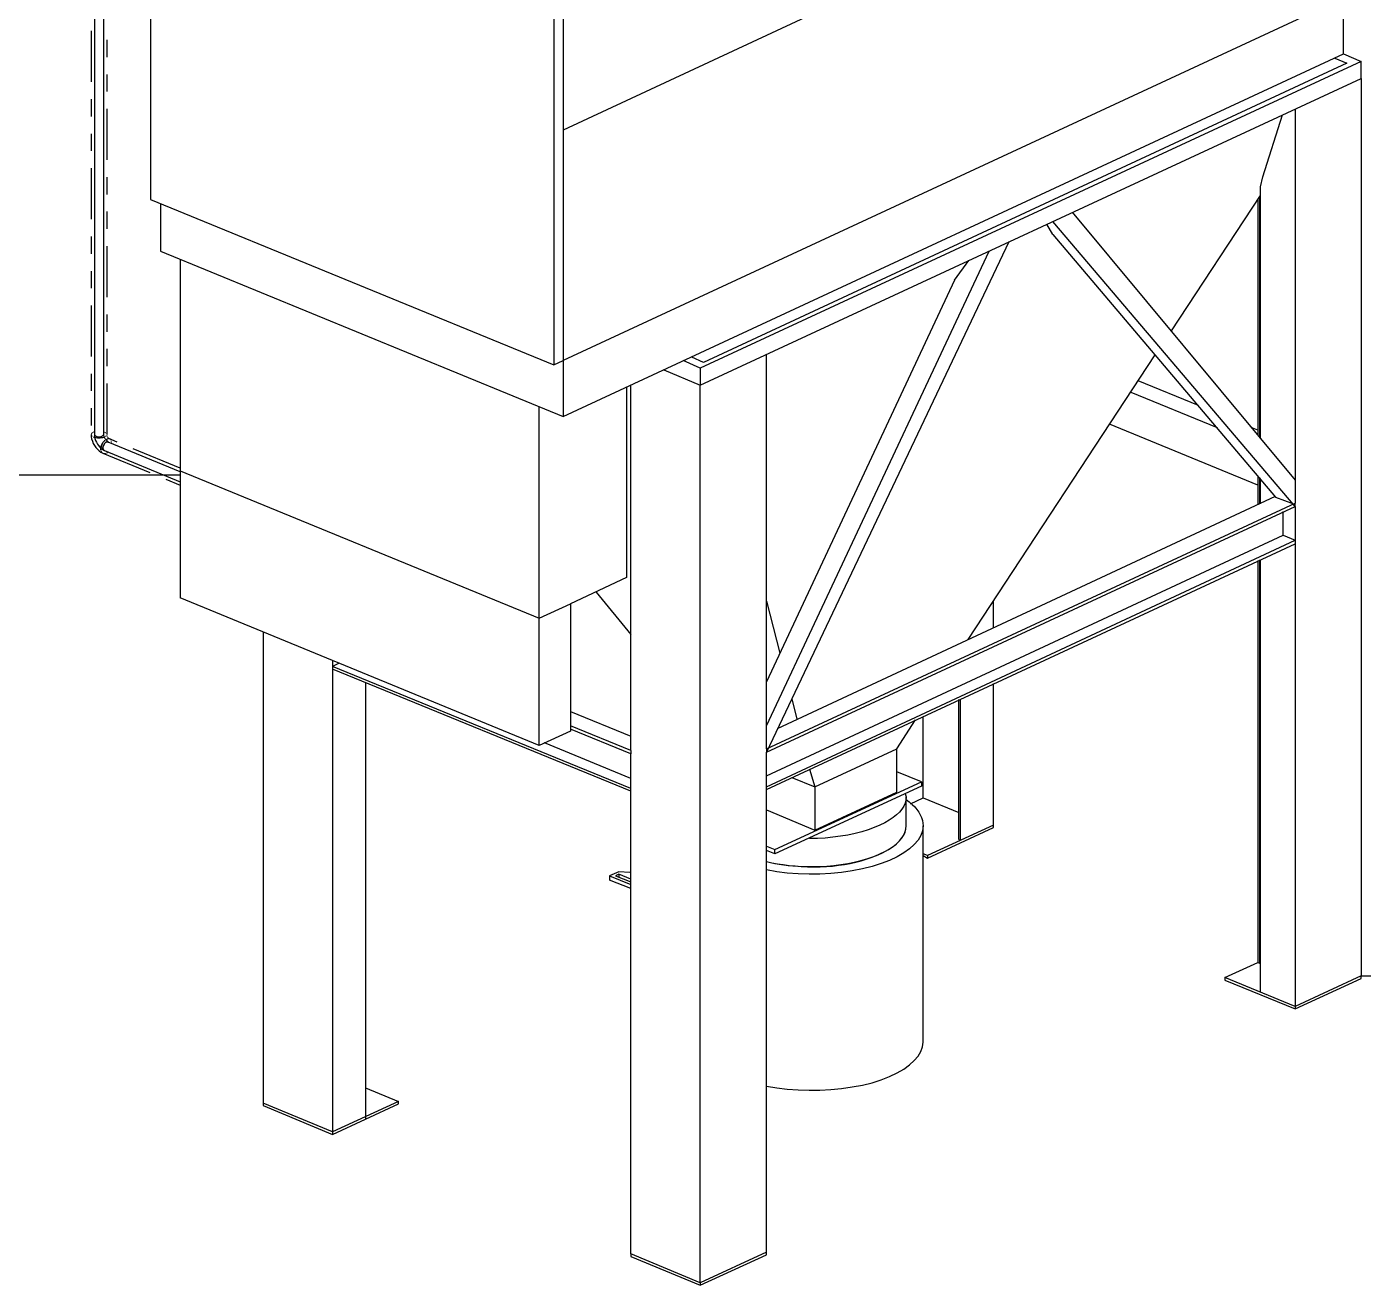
# Model space of a CAD drawing. Header units: metres. Extents: x 20 to 415, y 5 to 292.
# Drawn here: x 291.27 to 331.5, y 120.77 to 158.65 of the extents above; entities that cross this region are included whole.
import ezdxf

# ---------------------------------------------------------------- set-up
doc = ezdxf.new("R2010")
doc.units = ezdxf.units.M
for name, color, linetype in [('ИЗОЛЯЦИЯ', 3, 'Continuous'), ('ОБОЗНАЧЕНИЯ', 7, 'Continuous'), ('ОБОРУДОВАНИЕ', 8, 'Continuous'), ('ТРУБОПРОВОД', 5, 'Continuous')]:
    doc.layers.add(name, color=color, linetype=linetype)

msp = doc.modelspace()

# ---------------------------------------------------------------- linework, layer by layer
at = {"layer": 'ИЗОЛЯЦИЯ'}
for points in [[(293.206, 158.52), (293.206, 156.99)], [(293.69, 157.734), (293.69, 158.255)], [(293.69, 156.694), (293.69, 157.214)], [(293.206, 156.469), (293.206, 155.949)], [(293.69, 154.643), (293.69, 156.173)], [(293.206, 155.429), (293.206, 154.908)], [(293.206, 154.388), (293.206, 152.858)], [(293.69, 153.602), (293.69, 154.123)], [(293.69, 152.562), (293.69, 153.082)], [(293.206, 152.337), (293.206, 151.817)], [(293.69, 150.511), (293.69, 152.041)], [(293.206, 151.296), (293.206, 150.776)], [(293.206, 150.256), (293.206, 148.725)], [(293.69, 149.47), (293.69, 149.99)], [(293.69, 148.429), (293.69, 148.95)], [(293.206, 148.205), (293.206, 147.685)], [(293.69, 146.379), (293.69, 147.909)], [(293.206, 147.164), (293.206, 146.644)], [(293.206, 146.386), (293.209, 146.386)], [(293.206, 146.379), (293.21, 146.309)], [(293.206, 146.379), (293.208, 146.379)], [(293.209, 146.394), (293.211, 146.394)], [(293.209, 146.363), (293.211, 146.363)], [(293.21, 146.309), (293.223, 146.24)], [(293.212, 146.402), (293.215, 146.402)], [(293.217, 146.349), (293.22, 146.349)], [(293.218, 146.409), (293.22, 146.409)], [(293.223, 146.24), (293.244, 146.171)], [(293.225, 146.417), (293.227, 146.417)], [(293.231, 146.334), (293.234, 146.334)], [(293.233, 146.425), (293.236, 146.425)], [(293.243, 146.432), (293.246, 146.432)], [(293.244, 146.171), (293.272, 146.104)], [(293.25, 146.321), (293.252, 146.321)], [(293.254, 146.44), (293.257, 146.44)], [(293.267, 146.448), (293.27, 146.448)], [(293.272, 146.104), (293.308, 146.041)], [(293.273, 146.309), (293.299, 146.298)], [(293.282, 146.455), (293.285, 146.455)], [(293.282, 146.455), (293.285, 146.455)], [(293.282, 146.455), (293.285, 146.455)], [(293.283, 146.455), (293.285, 146.455)], [(293.284, 146.455), (293.286, 146.455)], [(293.285, 146.455), (293.288, 146.455)], [(293.288, 146.455), (293.29, 146.455)], [(293.291, 146.455), (293.293, 146.455)], [(293.295, 146.455), (293.298, 146.455)], [(293.299, 146.298), (293.329, 146.289)], [(293.301, 146.455), (293.303, 146.455)], [(293.308, 146.455), (293.31, 146.455)], [(293.329, 146.289), (293.362, 146.283)], [(293.362, 146.283), (293.398, 146.278)], [(293.398, 146.278), (293.435, 146.277)], [(293.435, 146.277), (293.479, 146.278)], [(293.479, 146.278), (293.52, 146.283)], [(293.52, 146.283), (293.558, 146.289)], [(293.53, 146.079), (293.52, 146.051)], [(293.523, 146.041), (293.537, 146.073)], [(293.541, 146.106), (293.53, 146.079)], [(293.537, 146.073), (293.554, 146.109)], [(293.554, 146.109), (293.573, 146.143)], [(293.554, 146.13), (293.557, 146.13)], [(293.558, 146.289), (293.591, 146.298)], [(293.569, 146.152), (293.572, 146.152)], [(293.573, 146.143), (293.595, 146.172)], [(293.585, 146.172), (293.588, 146.172)], [(293.591, 146.298), (293.62, 146.309)], [(293.595, 146.172), (293.618, 146.198)], [(293.603, 146.448), (293.606, 146.448)], [(293.603, 146.19), (293.605, 146.19)], [(293.618, 146.44), (293.621, 146.44)], [(293.618, 146.198), (293.621, 146.198)], [(293.62, 146.309), (293.623, 146.309)], [(293.622, 146.204), (293.624, 146.204)], [(293.633, 146.432), (293.635, 146.432)], [(293.642, 146.219), (293.645, 146.219)], [(293.642, 146.216), (293.645, 146.216)], [(293.644, 146.321), (293.647, 146.321)], [(293.646, 146.425), (293.649, 146.425)], [(293.658, 146.417), (293.661, 146.417)], [(293.664, 146.334), (293.666, 146.334)], [(293.665, 146.226), (293.667, 146.226)], [(293.667, 146.236), (293.67, 146.236)], [(293.669, 146.409), (293.672, 146.409)], [(293.672, 146.233), (293.675, 146.233)], [(293.678, 146.402), (293.68, 146.402)], [(293.678, 146.349), (293.681, 146.349)], [(293.68, 146.238), (293.682, 146.238)], [(293.685, 146.394), (293.687, 146.394)], [(293.687, 146.363), (293.69, 146.363)], [(293.688, 146.242), (293.69, 146.242)], [(293.689, 146.386), (293.691, 146.386)], [(293.69, 146.379), (293.693, 146.379)], [(293.69, 146.379), (293.693, 146.379)], [(293.69, 146.378), (293.693, 146.378)], [(293.69, 146.378), (293.693, 146.378)], [(293.69, 146.377), (293.693, 146.377)], [(293.69, 146.376), (293.693, 146.376)], [(293.69, 146.373), (293.693, 146.373)], [(293.69, 146.37), (293.693, 146.37)], [(293.69, 146.366), (293.693, 146.366)], [(293.69, 146.36), (293.693, 146.36)], [(293.69, 146.353), (293.693, 146.353)], [(293.69, 146.353), (293.693, 146.353)], [(293.69, 146.353), (293.693, 146.353)], [(293.69, 146.352), (293.693, 146.352)], [(293.69, 146.352), (293.693, 146.352)], [(293.69, 146.35), (293.693, 146.35)], [(293.69, 146.348), (293.693, 146.348)], [(293.69, 146.344), (293.693, 146.344)], [(293.69, 146.34), (293.693, 146.34)], [(293.69, 146.335), (293.693, 146.335)], [(293.69, 146.328), (293.693, 146.328)], [(293.69, 146.328), (293.693, 146.328)], [(293.69, 146.327), (293.693, 146.327)], [(293.69, 146.327), (293.693, 146.327)], [(293.69, 146.326), (293.693, 146.326)], [(293.69, 146.325), (293.693, 146.325)], [(293.69, 146.322), (293.693, 146.322)], [(293.69, 146.319), (293.693, 146.319)], [(293.69, 146.315), (293.693, 146.315)], [(293.69, 146.309), (293.693, 146.309)], [(293.69, 146.302), (293.693, 146.302)], [(293.693, 146.248), (293.696, 146.248)], [(293.695, 146.246), (293.698, 146.246)], [(293.697, 146.301), (293.7, 146.301)], [(293.703, 146.299), (293.705, 146.299)], [(293.703, 146.248), (293.705, 146.248)], [(293.707, 146.296), (293.71, 146.296)], [(293.71, 146.292), (293.713, 146.292)], [(293.711, 146.25), (293.713, 146.25)], [(293.713, 146.286), (293.715, 146.286)], [(293.714, 146.28), (293.717, 146.28)], [(293.715, 146.273), (293.717, 146.273)], [(293.715, 146.266), (293.718, 146.266)], [(293.716, 146.259), (293.718, 146.259)], [(293.741, 146.251), (293.716, 146.251)], [(293.716, 146.251), (293.718, 146.251)], [(293.718, 146.255), (293.721, 146.255)], [(293.718, 146.25), (293.721, 146.25)], [(293.726, 146.251), (293.728, 146.251)], [(293.734, 146.251), (293.736, 146.251)], [(293.991, 146.147), (293.741, 146.251)], [(293.741, 146.251), (293.744, 146.251)], [(293.743, 146.256), (293.745, 146.256)], [(293.756, 146.243), (293.758, 146.243)], [(293.767, 146.251), (293.769, 146.251)], [(293.769, 146.233), (293.771, 146.233)], [(293.774, 146.243), (293.777, 146.243)], [(293.78, 146.222), (293.783, 146.222)], [(293.782, 146.233), (293.784, 146.233)], [(293.789, 146.222), (293.791, 146.222)], [(293.79, 146.21), (293.793, 146.21)], [(293.796, 146.21), (293.798, 146.21)], [(293.799, 146.197), (293.801, 146.197)], [(293.802, 146.197), (293.804, 146.197)], [(293.805, 146.183), (293.808, 146.183)], [(293.807, 146.183), (293.81, 146.183)], [(293.811, 146.169), (293.813, 146.169)], [(293.812, 146.169), (293.814, 146.169)], [(293.815, 146.154), (293.817, 146.154)], [(293.815, 146.154), (293.817, 146.154)], [(293.817, 146.139), (293.819, 146.139)], [(293.817, 146.139), (293.819, 146.139)], [(293.818, 146.124), (293.82, 146.124)], [(293.308, 146.041), (293.349, 145.982)], [(293.349, 145.982), (293.396, 145.929)], [(293.396, 145.929), (293.447, 145.883)], [(293.447, 145.883), (293.503, 145.846)], [(293.505, 145.992), (293.502, 145.964)], [(293.502, 145.946), (293.506, 145.977)], [(293.502, 145.964), (293.502, 145.937)], [(293.502, 145.916), (293.502, 145.946)], [(293.502, 145.937), (293.504, 145.937)], [(293.506, 145.889), (293.502, 145.916)], [(293.503, 145.846), (293.563, 145.818)], [(293.504, 145.913), (293.506, 145.913)], [(293.512, 146.022), (293.505, 145.992)], [(293.506, 145.977), (293.513, 146.009)], [(293.509, 145.891), (293.511, 145.891)], [(293.52, 146.051), (293.512, 146.022)], [(293.513, 146.009), (293.523, 146.041)], [(293.514, 145.865), (293.516, 145.865)], [(293.515, 145.871), (293.518, 145.871)], [(293.524, 145.853), (293.527, 145.853)], [(293.526, 145.844), (293.528, 145.844)], [(293.535, 145.839), (293.538, 145.839)], [(293.542, 145.828), (293.545, 145.828)], [(293.548, 145.827), (293.551, 145.827)], [(293.557, 145.813), (293.56, 145.813)], [(293.563, 145.818), (294.975, 145.228)], [(293.563, 145.818), (293.565, 145.818)], [(293.563, 145.818), (293.565, 145.818)], [(293.571, 145.811), (293.574, 145.811)], [(293.578, 145.811), (293.58, 145.811)], [(293.581, 145.805), (293.583, 145.805)], [(293.591, 145.801), (293.594, 145.801)], [(293.593, 145.806), (293.596, 145.806)], [(293.602, 145.799), (293.605, 145.799)], [(293.609, 145.802), (293.611, 145.802)], [(293.614, 145.798), (293.616, 145.798)], [(293.624, 145.801), (293.626, 145.801)], [(293.625, 145.799), (293.628, 145.799)], [(293.636, 145.801), (293.639, 145.801)], [(293.639, 145.802), (293.642, 145.802)], [(293.647, 145.805), (293.649, 145.805)], [(293.654, 145.805), (293.657, 145.805)], [(293.656, 145.811), (293.659, 145.811)], [(293.665, 145.818), (293.667, 145.818)], [(293.665, 145.818), (293.668, 145.818)], [(293.667, 145.82), (293.67, 145.82)], [(293.67, 145.81), (293.672, 145.81)], [(293.671, 145.823), (293.673, 145.823)], [(293.675, 145.826), (293.678, 145.826)], [(293.681, 145.83), (293.683, 145.83)], [(293.685, 145.818), (293.688, 145.818)], [(293.687, 145.834), (293.689, 145.834)], [(293.693, 145.838), (293.696, 145.838)], [(293.7, 145.829), (293.703, 145.829)], [(293.701, 145.84), (293.703, 145.84)], [(293.708, 145.842), (293.711, 145.842)], [(293.716, 145.843), (293.718, 145.843)], [(295.884, 145.358), (294.471, 145.947)], [(295.455, 145.027), (295.884, 144.848)]]:
    msp.add_lwpolyline(points, dxfattribs=at)
at = {"layer": 'ОБОЗНАЧЕНИЯ'}
for points in [[(295.909, 145.154), (279.661, 145.154)], [(331.441, 130.08), (335.905, 130.08)]]:
    msp.add_lwpolyline(points, dxfattribs=at)
at = {"layer": 'ОБОРУДОВАНИЕ'}
for points in [[(294.991, 174.207), (294.991, 153.444)], [(307.132, 169.233), (307.132, 148.47)], [(330.905, 166.478), (307.413, 155.536)], [(307.413, 162.499), (307.413, 155.536)], [(330.905, 159.515), (307.413, 148.598)], [(330.905, 157.831), (330.905, 159.515)], [(307.413, 146.914), (330.905, 157.831)], [(330.905, 157.831), (331.441, 157.602)], [(331.441, 157.602), (311.545, 148.368)], [(331.007, 157.551), (311.647, 148.547)], [(330.65, 157.704), (331.007, 157.551)], [(331.441, 157.092), (331.441, 157.602)], [(311.545, 147.858), (331.441, 157.092)], [(331.441, 157.092), (331.441, 130.08)], [(329.451, 156.173), (329.451, 145.001)], [(328.406, 153.827), (328.482, 154.133), (329.069, 155.995)], [(307.413, 155.536), (307.413, 148.598)], [(328.406, 146.277), (328.406, 153.827)], [(294.991, 153.444), (307.132, 148.47)], [(295.297, 153.317), (295.297, 151.888)], [(325.727, 149.491), (328.406, 153.572)], [(328.329, 153.47), (328.329, 146.353)], [(328.38, 153.546), (328.38, 146.277)], [(322.743, 153.062), (329.451, 145.001)], [(322.156, 152.398), (321.978, 152.704)], [(329.451, 144.211), (322.156, 152.781)], [(320.83, 152.169), (313.535, 136.813)], [(322.156, 152.398), (328.865, 144.491)], [(295.297, 151.888), (307.413, 146.914)], [(313.535, 137.604), (320.243, 151.888)], [(295.884, 151.633), (295.884, 145.282)], [(319.197, 151.021), (319.631, 151.608)], [(319.197, 151.021), (313.535, 138.931)], [(307.132, 148.47), (307.413, 148.598)], [(307.413, 148.598), (307.413, 146.914)], [(311.545, 148.368), (311.035, 148.598)], [(311.647, 148.547), (311.29, 148.7)], [(313.535, 137.604), (313.535, 148.776)], [(319.606, 140.206), (325.243, 148.776)], [(310.448, 148.317), (311.545, 147.858)], [(311.545, 148.368), (311.545, 147.858)], [(309.326, 147.807), (309.326, 142.068)], [(309.454, 136.864), (309.454, 147.858)], [(311.545, 120.846), (311.545, 147.858)], [(326.543, 147.246), (324.732, 147.986)], [(324.503, 147.654), (327.105, 146.583)], [(306.699, 140.844), (306.699, 147.195)], [(328.329, 144.848), (323.865, 146.685)], [(328.329, 146.506), (328.125, 146.583)], [(295.884, 145.282), (306.699, 140.844)], [(295.884, 145.282), (295.884, 141.456)], [(328.329, 145.129), (328.329, 144.262)], [(328.38, 145.078), (328.38, 144.287)], [(328.406, 144.287), (328.406, 145.052)], [(329.451, 145.001), (329.451, 144.313)], [(313.866, 137.528), (328.865, 144.517)], [(328.865, 144.491), (329.4, 144.287)], [(313.535, 136.915), (329.451, 144.313)], [(313.535, 136.813), (329.451, 144.211)], [(329.094, 143.343), (329.094, 144.058)], [(329.451, 144.211), (329.451, 144.313)], [(329.451, 144.211), (329.451, 143.19)], [(313.535, 136.099), (329.094, 143.343)], [(329.094, 143.343), (329.451, 143.19)], [(313.535, 135.768), (329.451, 143.19)], [(313.535, 135.691), (329.451, 143.088)], [(329.451, 143.19), (329.451, 143.088)], [(329.451, 143.088), (329.451, 129.161)], [(328.329, 142.578), (328.329, 130.488)], [(328.38, 142.604), (328.38, 130.462)], [(328.406, 129.595), (328.406, 142.604)], [(309.326, 142.068), (307.643, 141.277)], [(308.408, 141.634), (309.454, 140.359)], [(306.699, 137.018), (295.884, 141.456)], [(306.699, 140.844), (307.643, 141.277)], [(307.643, 141.277), (307.643, 137.451)], [(313.535, 141.354), (313.943, 139.798)], [(320.371, 140.563), (320.371, 141.354)], [(306.699, 137.018), (306.699, 140.844)], [(298.383, 140.435), (298.383, 126.253)], [(300.475, 139.568), (300.475, 139.39)], [(300.679, 139.492), (300.475, 139.39)], [(309.454, 135.717), (300.475, 139.39)], [(300.475, 139.39), (300.475, 139.313)], [(309.454, 135.64), (300.475, 139.313)], [(300.475, 139.313), (300.475, 125.386)], [(301.47, 138.905), (301.47, 125.769)], [(320.371, 134.62), (320.371, 138.88)], [(314.3, 138.42), (314.453, 137.808)], [(307.643, 138.038), (309.454, 137.298)], [(319.325, 134.186), (319.325, 138.395)], [(319.376, 134.161), (319.376, 138.395)], [(317.463, 136.915), (318.024, 137.783)], [(318.254, 135.436), (318.254, 137.885)], [(307.643, 137.451), (306.699, 137.018)], [(309.454, 136.864), (307.643, 137.604)], [(309.454, 136.762), (307.643, 137.502)], [(313.535, 136.915), (313.535, 137.604)], [(309.454, 136.023), (306.852, 137.094)], [(309.454, 136.864), (309.454, 136.762)], [(313.535, 136.915), (313.535, 136.813)], [(313.535, 135.768), (313.535, 136.813)], [(314.989, 135.768), (317.463, 136.915)], [(317.463, 135.615), (317.463, 136.915)], [(309.454, 135.717), (309.454, 136.762)], [(314.3, 136.048), (314.989, 135.768)], [(314.836, 136.303), (314.989, 135.768)], [(318.203, 135.921), (317.463, 136.227)], [(309.454, 135.64), (309.454, 135.717)], [(309.454, 121.713), (309.454, 135.64)], [(313.535, 135.691), (313.535, 135.768)], [(313.535, 121.764), (313.535, 135.691)], [(313.79, 133.88), (318.203, 135.921)], [(318.203, 135.793), (313.79, 133.753)], [(314.989, 135.768), (314.989, 134.467)], [(314.989, 134.467), (317.463, 135.615)], [(318.203, 135.921), (318.203, 135.793)], [(317.743, 135.462), (317.735, 135.37), (317.71, 135.279), (317.669, 135.188), (317.612, 135.099), (317.539, 135.012), (317.451, 134.927), (317.349, 134.845), (317.231, 134.766), (317.099, 134.691), (316.953, 134.62)], [(317.718, 135.564), (317.719, 135.555), (317.721, 135.546), (317.724, 135.535), (317.727, 135.524), (317.731, 135.513), (317.735, 135.501), (317.738, 135.49), (317.741, 135.48), (317.743, 135.47), (317.743, 135.462)], [(317.743, 134.594), (317.743, 135.462)], [(317.743, 135.385), (317.838, 135.315), (317.924, 135.242), (318, 135.166), (318.066, 135.088), (318.123, 135.009), (318.17, 134.928), (318.206, 134.846), (318.232, 134.762), (318.248, 134.678), (318.254, 134.594)], [(317.871, 135.258), (318.254, 135.436)], [(318.254, 135.436), (319.325, 135.002)], [(313.535, 135.079), (314.989, 134.467)], [(318.254, 134.594), (318.236, 134.45), (318.185, 134.308), (318.101, 134.169), (317.987, 134.035), (317.842, 133.906), (317.669, 133.783), (317.47, 133.667), (317.245, 133.558), (316.995, 133.46), (316.723, 133.37), (316.426, 133.3), (316.117, 133.242), (315.8, 133.197), (315.476, 133.165), (315.148, 133.147), (314.819, 133.142), (314.49, 133.152), (314.165, 133.176), (313.846, 133.214), (313.535, 133.268)], [(316.953, 134.62), (316.785, 134.546), (316.603, 134.48), (316.409, 134.419), (316.204, 134.366), (315.99, 134.32), (315.768, 134.282), (315.54, 134.252), (315.308, 134.23), (315.073, 134.216), (314.836, 134.212)], [(314.912, 133.37), (315.133, 133.374), (315.352, 133.385), (315.567, 133.404), (315.778, 133.43), (315.983, 133.463), (316.183, 133.502), (316.376, 133.549), (316.56, 133.602), (316.736, 133.661), (316.902, 133.727), (317.056, 133.798), (317.195, 133.874), (317.32, 133.953), (317.429, 134.036), (317.524, 134.122), (317.601, 134.212), (317.663, 134.304), (317.708, 134.399), (317.734, 134.496), (317.743, 134.594)], [(316.953, 133.753), (317.099, 133.824), (317.231, 133.899), (317.349, 133.978), (317.451, 134.06), (317.539, 134.145), (317.612, 134.232), (317.669, 134.321), (317.71, 134.411), (317.735, 134.502), (317.743, 134.594)], [(318.254, 128.09), (318.254, 134.594)], [(320.371, 134.62), (318.381, 133.702)], [(318.381, 133.625), (320.371, 134.543)], [(320.371, 134.543), (320.371, 134.62)], [(319.325, 134.186), (319.376, 134.161)], [(313.535, 133.982), (313.79, 133.88)], [(313.79, 133.753), (313.535, 133.855)], [(313.535, 133.523), (313.699, 133.487), (313.868, 133.456), (314.042, 133.429), (314.22, 133.407), (314.402, 133.389), (314.587, 133.376), (314.775, 133.368), (314.964, 133.364), (315.154, 133.365), (315.346, 133.37), (315.529, 133.388), (315.709, 133.41), (315.886, 133.437), (316.058, 133.468), (316.226, 133.504), (316.387, 133.544), (316.541, 133.59), (316.688, 133.639), (316.825, 133.694), (316.953, 133.753)], [(313.79, 133.753), (313.79, 133.88)], [(318.381, 133.702), (318.254, 133.753)], [(318.254, 133.702), (318.381, 133.625)], [(318.381, 133.702), (318.381, 133.625)], [(309.097, 133.217), (308.816, 133.089)], [(309.428, 133.191), (309.097, 133.217)], [(313.535, 133.523), (313.66, 133.494), (313.788, 133.468), (313.921, 133.445), (314.056, 133.425), (314.195, 133.408), (314.335, 133.394), (314.478, 133.384), (314.622, 133.376), (314.767, 133.372), (314.912, 133.37)], [(308.816, 133.089), (309.454, 132.834)], [(308.816, 133.089), (308.816, 132.962)], [(309.454, 132.707), (308.816, 132.962)], [(309.097, 133.14), (308.994, 133.089)], [(308.994, 133.089), (309.454, 132.911)], [(309.454, 132.987), (309.097, 133.14)], [(309.097, 133.14), (309.097, 133.038)], [(327.334, 130.029), (328.329, 130.488)], [(328.329, 130.488), (328.38, 130.462)], [(329.451, 129.161), (327.334, 130.029)], [(327.334, 130.029), (327.334, 129.952)], [(331.441, 130.08), (329.451, 129.161)], [(329.451, 129.085), (331.441, 130.003)], [(331.441, 130.003), (331.441, 130.08)], [(327.334, 129.952), (329.451, 129.085)], [(329.451, 129.161), (329.451, 129.085)], [(313.535, 126.764), (313.846, 126.71), (314.165, 126.672), (314.49, 126.648), (314.819, 126.638), (315.148, 126.642), (315.476, 126.661), (315.8, 126.693), (316.117, 126.738), (316.426, 126.795), (316.723, 126.866), (316.995, 126.955), (317.245, 127.054), (317.47, 127.162), (317.669, 127.278), (317.842, 127.401), (317.987, 127.531), (318.101, 127.665), (318.185, 127.804), (318.236, 127.946), (318.254, 128.09)], [(301.47, 126.713), (302.465, 126.304)], [(300.475, 125.386), (298.383, 126.253)], [(298.383, 126.253), (298.383, 126.177)], [(298.383, 126.177), (300.475, 125.31)], [(302.465, 126.304), (300.475, 125.386)], [(300.475, 125.31), (302.465, 126.228)], [(302.465, 126.228), (302.465, 126.304)], [(300.475, 125.386), (300.475, 125.31)], [(311.545, 120.846), (309.454, 121.713)], [(309.454, 121.713), (309.454, 121.637)], [(309.454, 121.637), (311.545, 120.769)], [(313.535, 121.764), (311.545, 120.846)], [(311.545, 120.769), (313.535, 121.688)], [(313.535, 121.688), (313.535, 121.764)], [(311.545, 120.846), (311.545, 120.769)]]:
    msp.add_lwpolyline(points, dxfattribs=at)
at = {"layer": 'ТРУБОПРОВОД'}
for points in [[(293.308, 179.181), (293.308, 146.379)], [(293.588, 146.379), (293.588, 179.181)], [(293.308, 146.379), (293.308, 146.379), (293.308, 146.379)], [(293.308, 146.379), (293.311, 146.318), (293.322, 146.257), (293.34, 146.199), (293.364, 146.142), (293.394, 146.089), (293.429, 146.039), (293.469, 145.994), (293.513, 145.954), (293.562, 145.921), (293.614, 145.894)], [(293.308, 146.379), (293.309, 146.37), (293.313, 146.361), (293.321, 146.351), (293.33, 146.341), (293.343, 146.331), (293.357, 146.322), (293.374, 146.314), (293.392, 146.308), (293.413, 146.304), (293.435, 146.302), (293.464, 146.304), (293.49, 146.308), (293.513, 146.314), (293.533, 146.322), (293.55, 146.331), (293.564, 146.341), (293.574, 146.351), (293.582, 146.361), (293.587, 146.37), (293.588, 146.379)], [(293.614, 145.894), (293.599, 145.896), (293.587, 145.903), (293.576, 145.913), (293.568, 145.926), (293.563, 145.942), (293.56, 145.96), (293.562, 145.98), (293.566, 146.002), (293.575, 146.024), (293.588, 146.047), (293.597, 146.069), (293.606, 146.09), (293.617, 146.108), (293.629, 146.123), (293.642, 146.136), (293.656, 146.146), (293.671, 146.153), (293.685, 146.156), (293.7, 146.154), (293.716, 146.149)], [(293.665, 146.149), (293.65, 146.141), (293.637, 146.131), (293.625, 146.12), (293.614, 146.108), (293.604, 146.095), (293.595, 146.081), (293.586, 146.067), (293.578, 146.052), (293.57, 146.037), (293.563, 146.022), (293.563, 145.999), (293.563, 145.979), (293.564, 145.96), (293.566, 145.944), (293.569, 145.929), (293.574, 145.917), (293.58, 145.907), (293.589, 145.9), (293.6, 145.896), (293.614, 145.894)], [(293.716, 146.149), (293.715, 146.156), (293.713, 146.162), (293.71, 146.166), (293.707, 146.169), (293.703, 146.172), (293.699, 146.173), (293.696, 146.174), (293.693, 146.174), (293.691, 146.175), (293.69, 146.175), (293.675, 146.191), (293.66, 146.208), (293.646, 146.227), (293.632, 146.247), (293.62, 146.267), (293.609, 146.289), (293.601, 146.311), (293.594, 146.333), (293.59, 146.356), (293.588, 146.379)], [(293.716, 146.149), (293.709, 146.156), (293.703, 146.161), (293.698, 146.165), (293.694, 146.167), (293.69, 146.168), (293.686, 146.167), (293.682, 146.165), (293.677, 146.161), (293.672, 146.156), (293.665, 146.149)], [(295.884, 145.256), (293.716, 146.149)], [(293.614, 145.894), (295.884, 144.95)]]:
    msp.add_lwpolyline(points, dxfattribs=at)

doc.saveas('drawing.dxf')
